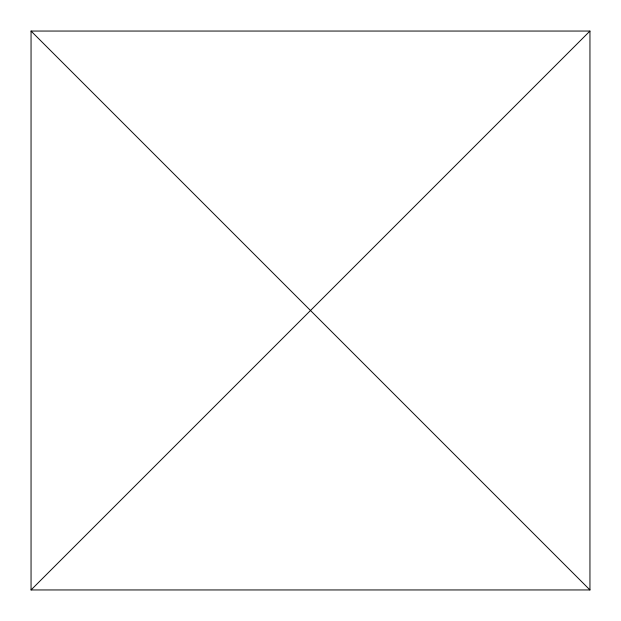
<?xml version="1.0" encoding="UTF-8"?>
<svg xmlns="http://www.w3.org/2000/svg" width="621" height="621" viewBox="0 0 621 621"><rect width="100%" height="100%" fill="white"/><g stroke="black" fill="none" stroke-linecap="round" stroke-linejoin="round"><path stroke-width="0.93" d="M31.05 589.95L589.95 31.05L31.05 31.05L31.05 589.95L589.95 589.95L589.95 31.05M31.05 31.05L589.95 589.95"/></g></svg>
